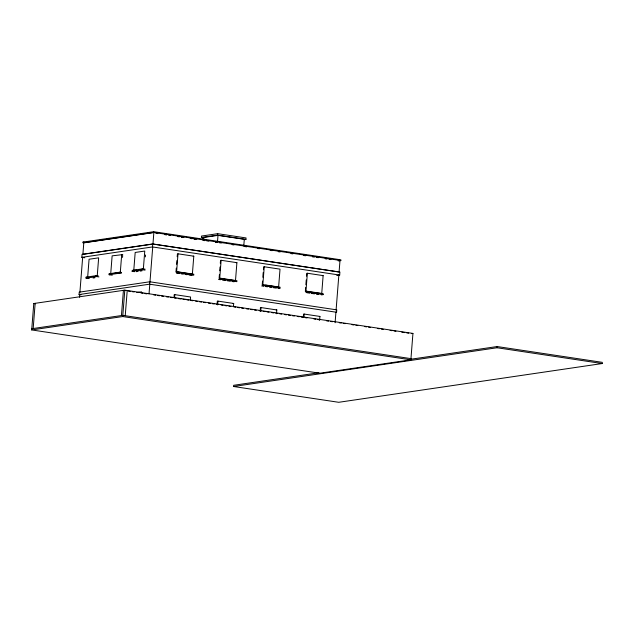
<?xml version="1.0" encoding="UTF-8"?>
<svg xmlns="http://www.w3.org/2000/svg" width="634" height="634" viewBox="0 0 634 634"><rect width="100%" height="100%" fill="white"/><g stroke="black" fill="none" stroke-linecap="round" stroke-linejoin="round"><path stroke-width="0.95" d="M31.7 329.934L33.776 303.527L124.803 290.142L412.94 333.421L410.864 359.827L319.837 373.22L31.7 329.934L122.719 316.548L410.864 359.827M33.174 328.531L35.155 303.321M84.75 257.776L81.826 257.341L82.063 254.337L152.723 243.947L339.911 272.065L339.673 275.069L336.773 275.489M83.022 242.093L82.967 242.814L153.626 232.424L340.815 260.542L340.87 259.821L153.69 231.703L83.022 242.093L84.972 242.386M79.06 294.556L79.25 292.155L149.79 281.781L336.765 309.868L336.583 312.269L149.6 284.183L79.06 294.556L81.017 294.85M79.512 297.283L79.741 294.358M79.892 292.409L82.658 257.301M89.204 278.588L86.05 278.112L86.129 277.153L96.669 275.608L98.246 275.845M87.658 277.24L89.077 259.243L98.658 257.832L97.24 275.838L95.322 276.115M86.05 278.112L96.59 276.567L96.669 275.608M112.258 275.196L109.103 274.728L109.183 273.761L119.723 272.216L121.3 272.454M110.712 273.848L112.131 255.851L122.766 254.599M109.103 274.728L119.644 273.175L119.723 272.216M121.712 254.44L120.294 272.446L121.348 272.604M122.536 257.436L122.687 255.542M121.435 315.55L123.424 290.34L125.373 290.634M122.719 316.548L124.803 290.142M125.231 315.708L127.22 290.507M134.527 271.693L132.157 271.336L132.237 270.377L142.777 268.824L145.138 269.181M132.157 271.336L142.698 269.783L142.777 268.824M145.368 256.889L145.519 254.995M149.6 284.183L149.79 281.781M81.826 257.341L152.485 246.943L152.723 243.947M153.626 232.424L153.69 231.703M149.038 293.804L149.806 284.056M149.957 282.106L152.723 246.991M152.952 244.066L153.856 232.543L83.791 242.854L82.888 254.377L152.952 244.066L339.087 272.026L339.99 260.511L338.049 260.796M174.057 296.609L174.207 294.715L174.802 294.628L190.58 296.997L190.351 299.842M175.998 271.907L176.3 268.119M176.593 264.33L176.894 260.542M177.195 256.746L177.417 253.909L178.011 253.814L193.79 256.184L192.371 274.189L176.601 271.82L178.011 253.814M174.58 297.473L174.802 294.628M204.322 237.94L201.382 237.496L201.493 236.054L217.668 233.677L246.055 237.94L245.944 239.383L244.042 239.66M202.88 239.517L203.031 237.568L218.001 235.365L244.296 239.311L243.757 246.135M201.382 237.496L217.549 235.119L217.668 233.677M217.47 242.188L218.001 235.365M217.169 303.084L217.319 301.19L217.922 301.102L233.692 303.472L233.471 306.317M219.412 274.593L219.118 278.389L234.564 280.529M219.713 270.805L220.014 267.017M220.307 263.229L220.529 260.384L221.131 260.297L236.902 262.666L235.491 280.672M217.621 304.891L217.922 301.102M219.713 278.302L221.131 260.297M410.943 359.224L497.135 346.544L602.3 362.347L602.205 363.544L338.722 402.297L233.566 386.502L233.661 385.298L318.87 372.768M260.289 309.566L260.439 307.672L261.034 307.577L276.812 309.947L276.511 313.743M262.531 281.076L262.23 284.864L262.833 284.777L264.243 266.771L280.022 269.141L278.603 287.147L278.009 287.234M262.825 277.28L263.197 272.541M263.427 269.704L263.649 266.859L264.243 266.771M260.74 311.373L261.034 307.577M279.966 288.145L280.046 287.186L262.587 284.563L262.516 285.522L279.966 288.145L278.175 288.407M303.401 316.041L303.551 314.147L304.154 314.06L319.924 316.429L319.631 320.218M305.643 287.551L305.35 291.339L321.723 293.621L323.134 275.616L307.363 273.246L306.761 273.333L306.539 276.178M305.873 284.706L306.246 279.966M303.924 316.897L304.154 314.06M305.945 291.252L307.363 273.246M323.086 294.62L323.158 293.661L305.707 291.038L305.628 291.997L323.086 294.62L321.287 294.881M335.093 322.738L335.941 312.015M336.091 310.066L338.857 274.958M233.566 386.502L497.048 347.749L497.135 346.544M193.188 256.279L193.79 256.184M91.494 276.678L93.404 276.4M112.63 273.571L119.335 272.58M136.643 270.036L133.766 270.464L135.185 252.459L144.766 251.048L143.347 269.054L138.561 269.759M93.04 278.025L94.957 277.747M136.27 271.669L138.188 271.384M140.106 271.106L142.024 270.821M236.308 262.753L236.902 262.666M338.881 260.828L340.815 260.542M136.762 292.559L141.556 291.854M322.54 275.703L323.134 275.616M31.795 328.729L122.814 315.344L410.959 358.63M233.098 303.559L233.692 303.472M321.121 293.708L321.723 293.621M276.21 310.042L276.812 309.947M319.33 316.517L319.924 316.429M411.561 333.627L412.94 333.421M217.549 235.119L245.944 239.383M182.418 236.553L184.375 236.847M195.129 238.463L197.087 238.756M207.841 240.373L209.799 240.666M220.553 242.283L222.51 242.576M181.173 237.005L183.131 237.298M193.885 238.915L195.843 239.208M206.605 240.825L208.554 241.118M215.401 242.148L217.359 242.442M219.316 242.735L221.274 243.028M232.036 244.645L233.986 244.938M244.748 246.555L246.705 246.848M257.467 248.465L259.417 248.758M270.179 250.375L272.137 250.668M155.964 233.304L157.921 233.605M164.769 234.628L166.718 234.921M168.676 235.214L170.633 235.507M177.472 236.537L179.43 236.831M181.387 237.124L183.345 237.417M190.184 238.447L192.142 238.741M194.099 239.034L196.049 239.327M202.896 240.357L204.853 240.651M215.608 242.267L217.565 242.56M278.183 251.666L280.133 251.96M290.887 253.576L292.845 253.869M303.599 255.486L305.556 255.779M312.404 256.81L314.353 257.103M316.311 257.396L318.268 257.689M325.107 258.72L327.065 259.013M329.022 259.306L330.98 259.599M152.485 246.943L339.673 275.069M265.614 285.197L278.603 287.147M176.426 273.119L179.335 273.563M181.276 273.848L183.21 274.142M185.152 274.435L187.093 274.728M189.027 275.013L191.944 275.457M218.572 279.451L220.513 279.745M222.447 280.038L225.355 280.474M227.297 280.767L230.205 281.203M232.147 281.496L234.089 281.781M261.683 285.934L263.625 286.219M265.567 286.513L267.508 286.806M269.442 287.099L271.384 287.384M273.325 287.678L276.234 288.113M306.745 292.702L309.654 293.138M311.587 293.431L314.504 293.867M316.437 294.152L318.379 294.445M142.698 269.783L145.067 270.139M119.644 273.175L121.221 273.412M109.183 273.761L110.76 273.999M96.59 276.567L98.959 276.923M86.129 277.153L87.706 277.391M128.306 291.077L130.255 291.371M132.213 291.664L134.162 291.957M141.002 292.987L142.959 293.28M144.909 293.574L146.866 293.867M153.697 294.889L155.655 295.182M157.604 295.476L159.562 295.769M161.512 296.062L163.469 296.355M166.401 296.799L168.351 297.092M170.308 297.386L172.258 297.679M174.215 297.972L176.165 298.265M178.122 298.559L181.047 299.002M183.004 299.296L184.954 299.589M186.911 299.882L188.861 300.175M190.818 300.468L192.768 300.762M195.7 301.198L197.657 301.491M199.607 301.784L201.564 302.077M203.514 302.37L205.471 302.664M208.396 303.107L210.353 303.401M212.303 303.694L214.26 303.987M216.21 304.28L218.167 304.574M221.1 305.017L223.049 305.311M225.007 305.604L226.956 305.897M228.914 306.19L230.863 306.484M233.795 306.919L235.745 307.213M237.702 307.506L239.652 307.799M241.609 308.092L243.559 308.393M246.491 308.829L248.449 309.123M250.398 309.416L252.356 309.709M254.305 310.002L256.263 310.295M259.187 310.739L261.145 311.032M263.094 311.326L265.052 311.619M267.001 311.912L268.959 312.205M271.891 312.641L273.84 312.934M275.798 313.228L277.747 313.529M279.705 313.822L281.654 314.115M284.587 314.551L286.536 314.844M288.494 315.138L290.443 315.431M292.401 315.724L294.35 316.017M297.283 316.461L299.24 316.754M301.19 317.048L303.147 317.341M305.097 317.634L307.054 317.927M313.885 318.957L315.843 319.251M317.793 319.544L319.75 319.837M326.589 320.859L328.539 321.153M330.496 321.446L332.446 321.739M339.285 322.769L341.235 323.063M343.192 323.356L345.142 323.649M351.981 324.679L353.93 324.973M355.888 325.266L357.838 325.559M364.677 326.581L366.634 326.875M368.584 327.168L370.541 327.461M377.373 328.491L379.33 328.784M381.28 329.078L383.237 329.371M390.076 330.401L392.026 330.694M393.983 330.988L395.933 331.281M401.798 332.161L404.722 332.596M406.679 332.89L408.629 333.183M497.048 347.749L602.205 363.544M33.776 303.527L35.393 303.773M176.355 271.606L176.284 272.565L193.735 275.188L193.814 274.229L176.355 271.606M219.475 278.08L219.396 279.047L236.854 281.67L236.926 280.703L219.475 278.08"/></g></svg>
